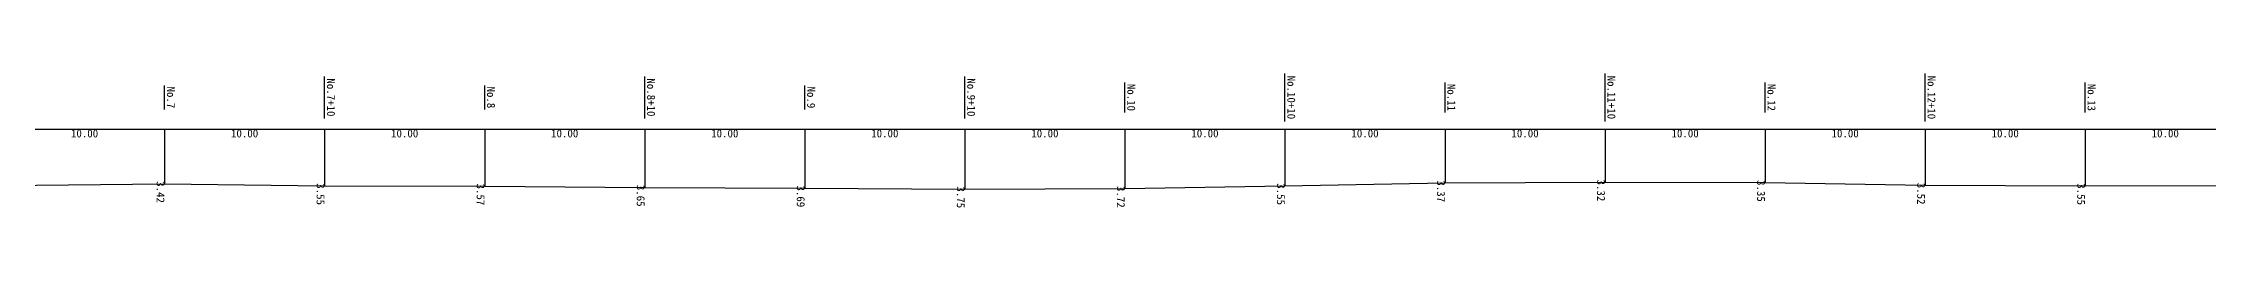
# Model space of a CAD drawing. Header units: metres. Extents: x 0 to 532650, y -12014 to 3500.
# Drawn here: x 132422 to 267653, y -4889 to 3500 of the extents above; entities that cross this region are included whole.
import ezdxf
from ezdxf.enums import TextEntityAlignment as Align

# ---------------------------------------------------------------- set-up
doc = ezdxf.new("R2010")
doc.units = ezdxf.units.M
doc.styles.add('STYLE1', font='msgothic.ttc')

msp = doc.modelspace()

# ---------------------------------------------------------------- linework, layer by layer
at = {"color": 5}
for p, q in [((140000, 1250), (140000, 2750)), ((150000, 687.5), (150000, 3312.5)), ((160000, 1250), (160000, 2750)), ((170000, 687.5), (170000, 3312.5)), ((180000, 1250), (180000, 2750)), ((190000, 687.5), (190000, 3312.5)), ((200000, 1062.5), (200000, 2937.5)), ((210000, 500), (210000, 3500)), ((220000, 1062.5), (220000, 2937.5)), ((230000, 500), (230000, 3500)), ((240000, 1062.5), (240000, 2937.5)), ((250000, 500), (250000, 3500)), ((260000, 1062.5), (260000, 2937.5))]:
    msp.add_line(p, q, dxfattribs=at)
for p, q in [((140000, 0), (130000, 0)), ((140000, 0), (140000, 0)), ((140000, 0), (140000, -3420)), ((150000, 0), (140000, 0)), ((150000, 0), (150000, 0)), ((150000, 0), (150000, -3550)), ((160000, 0), (150000, 0)), ((160000, 0), (160000, 0)), ((160000, 0), (160000, -3570)), ((170000, 0), (160000, 0)), ((170000, 0), (170000, 0)), ((170000, 0), (170000, -3650)), ((180000, 0), (170000, 0)), ((180000, 0), (180000, 0)), ((180000, 0), (180000, -3690)), ((190000, 0), (180000, 0)), ((190000, 0), (190000, 0)), ((190000, 0), (190000, -3750)), ((200000, 0), (190000, 0)), ((200000, 0), (200000, 0)), ((200000, 0), (200000, -3720)), ((210000, 0), (200000, 0)), ((210000, 0), (210000, 0)), ((210000, 0), (210000, -3550)), ((220000, 0), (210000, 0)), ((220000, 0), (220000, 0)), ((220000, 0), (220000, -3370)), ((230000, 0), (220000, 0)), ((230000, 0), (230000, 0)), ((230000, 0), (230000, -3320)), ((240000, 0), (230000, 0)), ((240000, 0), (240000, 0)), ((240000, 0), (240000, -3350)), ((250000, 0), (240000, 0)), ((250000, 0), (250000, 0)), ((250000, 0), (250000, -3520)), ((260000, 0), (250000, 0)), ((260000, 0), (260000, 0)), ((260000, 0), (260000, -3550)), ((270000, 0), (260000, 0)), ((140000, -3420), (130000, -3530)), ((150000, -3550), (140000, -3420)), ((160000, -3570), (150000, -3550)), ((170000, -3650), (160000, -3570)), ((180000, -3690), (170000, -3650)), ((190000, -3750), (180000, -3690)), ((200000, -3720), (190000, -3750)), ((210000, -3550), (200000, -3720)), ((220000, -3370), (210000, -3550)), ((230000, -3320), (220000, -3370)), ((240000, -3350), (230000, -3320)), ((250000, -3520), (240000, -3350)), ((260000, -3550), (250000, -3520)), ((270000, -3530), (260000, -3550))]:
    msp.add_line(p, q)

# ---------------------------------------------------------------- texts
at = {"color": 5, "style": 'STYLE1'}
for s, p in [('No.7+10', (150000, 2000)), ('No.8+10', (170000, 2000)), ('No.9+10', (190000, 2000)), ('No.10', (200000, 2000)), ('No.10+10', (210000, 2000)), ('No.11', (220000, 2000)), ('No.11+10', (230000, 2000)), ('No.12', (240000, 2000)), ('No.12+10', (250000, 2000)), ('No.13', (260000, 2000)), ('No.7', (140000, 2000)), ('No.8', (160000, 2000)), ('No.9', (180000, 2000))]:
    msp.add_text(s, height=500, rotation=-90, dxfattribs=at).set_placement(p, align=Align.BOTTOM_CENTER)
at = {"style": 'STYLE1'}
for p in [(135000, 0), (145000, 0), (155000, 0), (165000, 0), (175000, 0), (185000, 0), (195000, 0), (205000, 0), (215000, 0), (225000, 0), (235000, 0), (245000, 0), (255000, 0), (265000, 0)]:
    msp.add_text('10.00', height=500, dxfattribs=at).set_placement(p, align=Align.TOP_CENTER)
for s, p in [('3.42', (140000, -3920)), ('3.55', (150000, -4050)), ('3.57', (160000, -4070)), ('3.65', (170000, -4150)), ('3.69', (180000, -4190)), ('3.75', (190000, -4250)), ('3.72', (200000, -4220)), ('3.55', (210000, -4050)), ('3.37', (220000, -3870)), ('3.32', (230000, -3820)), ('3.35', (240000, -3850)), ('3.52', (250000, -4020)), ('3.55', (260000, -4050))]:
    msp.add_text(s, height=500, rotation=-90, dxfattribs=at).set_placement(p, align=Align.TOP_CENTER)

doc.saveas('drawing.dxf')
